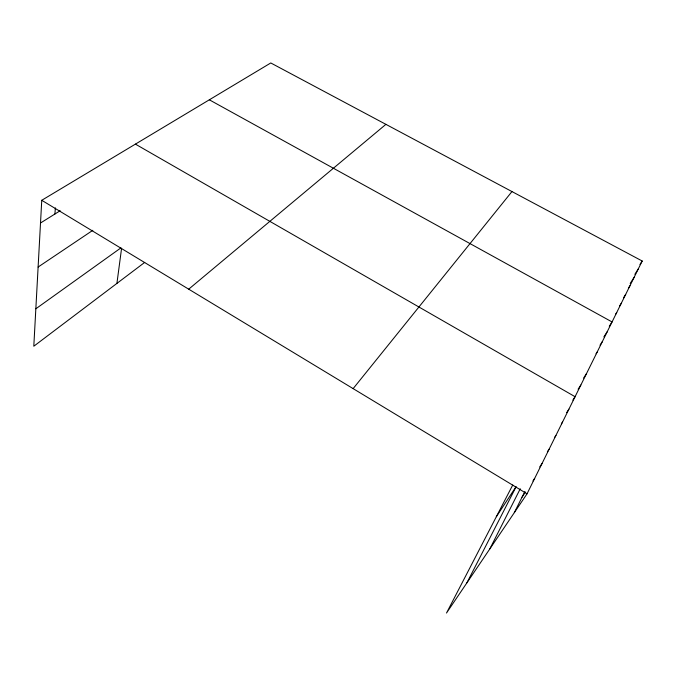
<?xml version="1.0" encoding="UTF-8"?>
<svg xmlns="http://www.w3.org/2000/svg" width="676" height="676" viewBox="0 0 676 676"><rect width="100%" height="100%" fill="white"/><g stroke="black" fill="none" stroke-linecap="round" stroke-linejoin="round"><path stroke-width="1.01" d="M512.746 484.996L446.498 613.039L527.043 493.81L642.2 261.012L270.78 62.961L41.751 200.29L33.8 346.222L144.698 262.406M54.933 214.005L55.347 207.862M116.914 283.405L121.579 248.337M514.318 512.636L524.779 491.663M489.855 548.861L520.258 488.765M466.888 582.856L516.058 486.855M639.969 264.527L642.2 261.012M634.865 274.321L638.237 269.014M630.209 283.455L634.173 277.236M628.367 288.238L629.99 285.686M623.509 297.795L625.697 294.373M619.63 305.882L621.278 303.304M615.625 314.222L616.732 312.489M609.27 326.28L612.059 321.945L209.332 99.811M603.871 336.901L607.242 331.679M600.018 345.199L602.282 341.701M596.038 353.793L597.17 352.035M583.591 378.087L586.472 373.667M578.098 389.232L580.861 384.999M496.319 516.743L515.94 486.838M572.851 400.099L575.073 396.702L135.42 144.132M566.674 412.571L568.913 409.166M561.41 423.759L562.533 422.052M554.802 437.102L555.934 435.395M547.391 451.779L549.098 449.21M539.727 466.964L542.017 463.533M521.999 497.232L525.455 492.094M532.942 480.966L534.665 478.388M353.134 388.624L511.96 191.561M188.714 289.176L385.911 124.35M35.836 308.797L120.911 247.889M38.118 267.037L92.806 230.322M40.518 223.004L60.172 210.735M41.751 200.29L527.043 493.81"/></g></svg>
